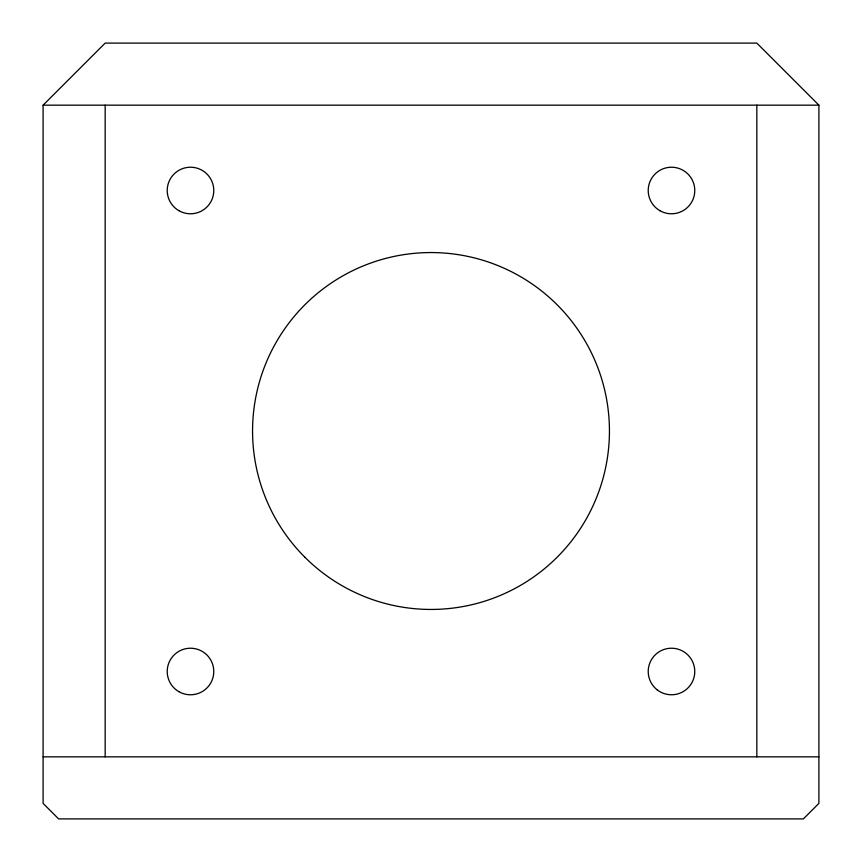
<?xml version="1.0" encoding="UTF-8"?>
<svg xmlns="http://www.w3.org/2000/svg" width="862" height="862" viewBox="0 0 862 862"><rect width="100%" height="100%" fill="white"/><g stroke="black" fill="none" stroke-linecap="round" stroke-linejoin="round"><path stroke-width="1.29" d="M43.1 105.164L105.164 43.1L756.836 43.1L818.9 105.164L818.9 803.384L803.384 818.9L58.616 818.9L43.1 803.384L43.1 105.164L818.9 105.164M43.1 756.836L818.9 756.836M756.836 105.164L756.836 756.836M105.164 105.164L105.164 756.836M304.825 557.175A178.434 178.434 0 0 0 603.357 477.182A178.434 178.434 0 0 0 384.818 258.643A178.434 178.434 0 0 0 304.825 557.175M657.264 689.912A23.274 23.274 0 0 0 694.556 674.623A23.274 23.274 0 0 0 662.673 649.959A23.274 23.274 0 0 0 657.264 689.912M178.865 691.658A23.274 23.274 0 0 0 213.776 671.498A23.274 23.274 0 0 0 178.865 651.338A23.274 23.274 0 0 0 178.865 691.658M178.865 210.662A23.274 23.274 0 0 0 213.776 190.502A23.274 23.274 0 0 0 178.865 170.342A23.274 23.274 0 0 0 178.865 210.662M659.861 210.662A23.274 23.274 0 0 0 694.772 190.502A23.274 23.274 0 0 0 659.861 170.342A23.274 23.274 0 0 0 659.861 210.662"/></g></svg>
